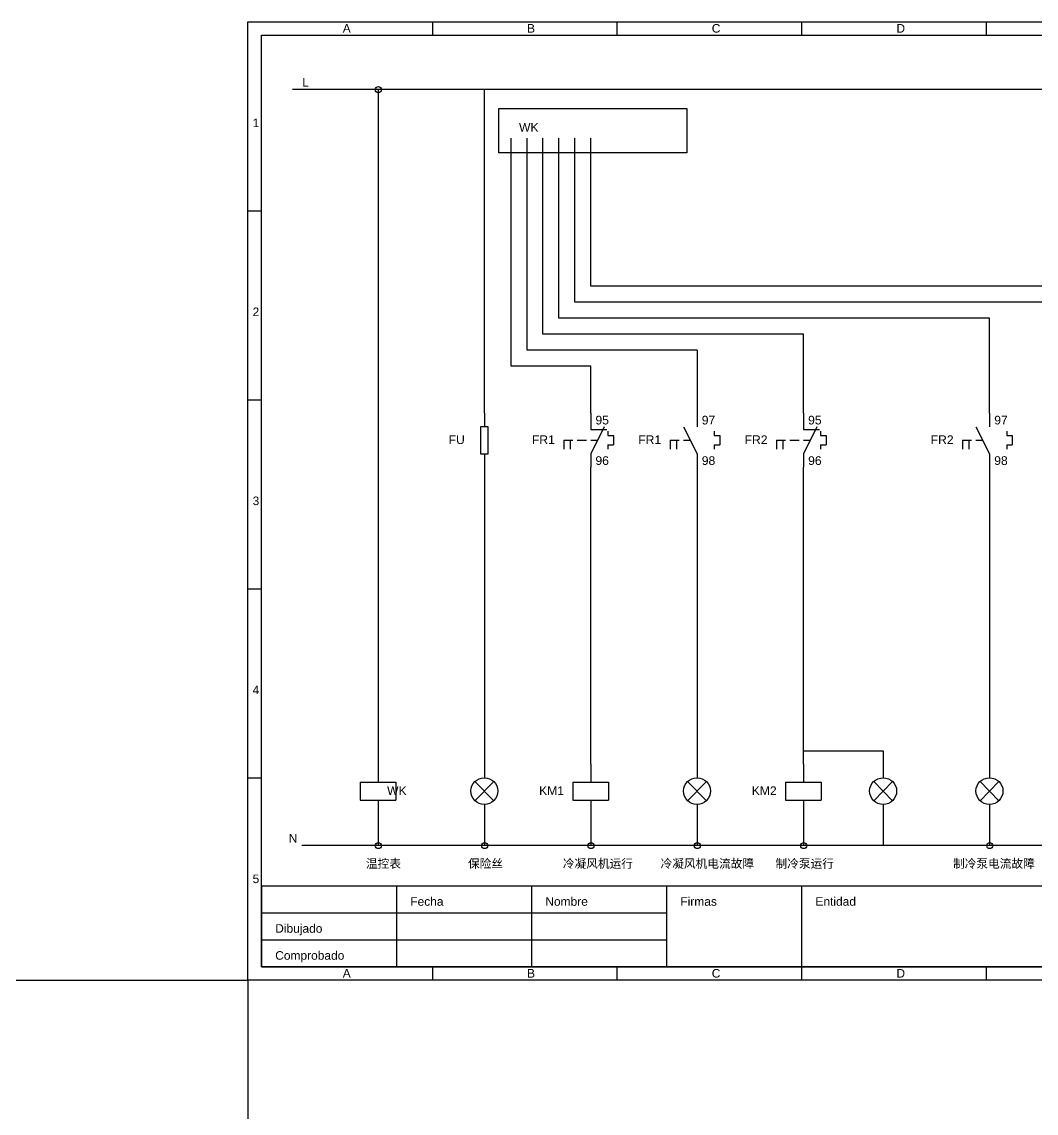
# Model space of a CAD drawing. Extents: x 0 to 654, y 8 to 419.
# Drawn here: x 327 to 517.8, y 213.6 to 418.9 of the extents above; entities that cross this region are included whole.
import ezdxf

# ---------------------------------------------------------------- set-up
doc = ezdxf.new("R2010")
doc.units = 0
doc.layers.get('0').update_dxf_attribs({"linetype": 'CONTINUOUS'})

msp = doc.modelspace()

# ---------------------------------------------------------------- linework, layer by layer
at = {"color": 14}
for p, q in [((377.92, 406.2), (443.19, 406.2)), ((414.02, 345.24), (414.02, 406.2)), ((419.04, 354.14), (419.04, 397.02)), ((422.04, 357.14), (422.04, 397.02)), ((425.04, 360.14), (425.04, 397.02)), ((428.04, 363.14), (428.04, 397.02)), ((431.04, 366.14), (431.04, 397.02)), ((434.04, 369.14), (434.04, 397.02)), ((579.02, 369.14), (434.04, 369.14)), ((529.02, 366.14), (431.04, 366.14)), ((509.02, 363.14), (428.04, 363.14)), ((509.02, 345.24), (509.02, 363.14)), ((474.02, 360.14), (425.04, 360.14)), ((474.02, 345.24), (474.02, 360.14)), ((454.02, 357.14), (422.04, 357.14)), ((434.02, 354.14), (419.04, 354.14)), ((434.02, 345.24), (434.02, 354.14)), ((434.02, 279.2), (434.02, 335.08)), ((474.02, 279.2), (474.02, 335.08))]:
    msp.add_line(p, q, dxfattribs=at)
at = {"color": 94}
for points in [[(438.94, 418.9), (438.94, 416.36)], [(473.68, 418.9), (473.68, 416.36)], [(508.41, 418.9), (508.41, 416.36)], [(369.54, 383.34), (372.08, 383.34)], [(369.54, 347.78), (372.08, 347.78)], [(369.54, 312.22), (372.08, 312.22)], [(369.54, 276.66), (372.08, 276.66)], [(404.27, 241.1), (404.27, 238.56)], [(438.94, 241.1), (438.94, 238.56)], [(473.68, 241.1), (473.68, 238.56)], [(508.41, 241.1), (508.41, 238.56)]]:
    msp.add_lwpolyline(points, dxfattribs=at)
at = {"color": 14}
msp.add_lwpolyline([(510.89, 406.2), (643.86, 406.2)], dxfattribs=at)
for points in [[(416.72, 402.58), (452.13, 402.58), (452.13, 394.24), (416.72, 394.24)], [(413.32, 337.62), (414.73, 337.62), (414.73, 342.7), (413.32, 342.7)], [(319.54, 238.56), (369.54, 238.56), (369.54, 188.56), (319.54, 188.56)]]:
    msp.add_lwpolyline(points, close=True)
at = {"color": 5}
for points in [[(394.02, 269.04), (394.02, 263.96)], [(414.02, 269.04), (414.02, 263.96)], [(434.02, 269.04), (434.02, 263.96)], [(454.02, 269.04), (454.02, 263.96)], [(474.02, 269.04), (474.02, 263.96)], [(489.02, 269.04), (489.02, 263.96)], [(509.02, 269.04), (509.02, 263.96)], [(379.7, 263.96), (556.61, 263.96)]]:
    msp.add_lwpolyline(points, dxfattribs=at)
at = {"color": 94}
for points in [[(369.54, 418.9), (369.54, 418.9), (654.02, 418.9), (654.02, 418.9)], [(369.54, 238.56), (369.54, 238.56), (369.54, 418.9), (369.54, 418.9)], [(404.27, 418.9), (404.27, 418.9), (404.27, 416.36), (404.27, 416.36)], [(372.08, 416.36), (372.08, 416.36), (651.48, 416.36), (651.48, 416.36)], [(372.08, 241.1), (372.08, 241.1), (372.08, 416.36), (372.08, 416.36)], [(372.08, 256.34), (372.08, 256.34), (651.48, 256.34), (651.48, 256.34)], [(372.08, 256.34), (372.08, 256.34), (372.08, 241.1), (372.08, 241.1)], [(397.48, 256.34), (397.48, 256.34), (397.48, 241.1), (397.48, 241.1)], [(422.88, 256.34), (422.88, 256.34), (422.88, 241.1), (422.88, 241.1)], [(448.28, 256.34), (448.28, 256.34), (448.28, 241.1), (448.28, 241.1)], [(473.68, 256.34), (473.68, 256.34), (473.68, 241.1), (473.68, 241.1)], [(372.08, 251.26), (372.08, 251.26), (448.28, 251.26), (448.28, 251.26)], [(372.08, 246.18), (372.08, 246.18), (448.28, 246.18), (448.28, 246.18)], [(651.48, 241.1), (651.48, 241.1), (372.08, 241.1), (372.08, 241.1)], [(372.08, 241.1), (372.08, 241.1), (651.48, 241.1), (651.48, 241.1)], [(654.02, 238.56), (654.02, 238.56), (369.54, 238.56), (369.54, 238.56)]]:
    msp.add_open_spline(points, degree=3, dxfattribs=at)
at = {"color": 14}
for points in [[(394.66, 406.14), (394.66, 406.45), (394.4, 406.71), (394.08, 406.71), (393.77, 406.71), (393.51, 406.45), (393.51, 406.14), (393.51, 405.82), (393.77, 405.57), (394.08, 405.57), (394.4, 405.57), (394.66, 405.82), (394.66, 406.14), (394.66, 406.14), (394.66, 406.14), (394.66, 406.14)], [(394.66, 406.14), (394.66, 406.45), (394.4, 406.71), (394.08, 406.71), (393.77, 406.71), (393.51, 406.45), (393.51, 406.14), (393.51, 405.82), (393.77, 405.57), (394.08, 405.57), (394.4, 405.57), (394.66, 405.82), (394.66, 406.14), (394.66, 406.14), (394.66, 406.14), (394.66, 406.14)], [(394.66, 406.14), (394.66, 406.45), (394.4, 406.71), (394.08, 406.71), (393.77, 406.71), (393.51, 406.45), (393.51, 406.14), (393.51, 405.82), (393.77, 405.57), (394.08, 405.57), (394.4, 405.57), (394.66, 405.82), (394.66, 406.14), (394.66, 406.14), (394.66, 406.14), (394.66, 406.14)], [(394.66, 406.14), (394.66, 406.45), (394.4, 406.71), (394.08, 406.71), (393.77, 406.71), (393.51, 406.45), (393.51, 406.14), (393.51, 405.82), (393.77, 405.57), (394.08, 405.57), (394.4, 405.57), (394.66, 405.82), (394.66, 406.14), (394.66, 406.14), (394.66, 406.14), (394.66, 406.14)], [(394.66, 263.9), (394.66, 264.21), (394.4, 264.47), (394.08, 264.47), (393.77, 264.47), (393.51, 264.21), (393.51, 263.9), (393.51, 263.58), (393.77, 263.33), (394.08, 263.33), (394.4, 263.33), (394.66, 263.58), (394.66, 263.9), (394.66, 263.9), (394.66, 263.9), (394.66, 263.9)], [(394.66, 263.9), (394.66, 264.21), (394.4, 264.47), (394.08, 264.47), (393.77, 264.47), (393.51, 264.21), (393.51, 263.9), (393.51, 263.58), (393.77, 263.33), (394.08, 263.33), (394.4, 263.33), (394.66, 263.58), (394.66, 263.9), (394.66, 263.9), (394.66, 263.9), (394.66, 263.9)], [(394.66, 263.9), (394.66, 264.21), (394.4, 264.47), (394.08, 264.47), (393.77, 264.47), (393.51, 264.21), (393.51, 263.9), (393.51, 263.58), (393.77, 263.33), (394.08, 263.33), (394.4, 263.33), (394.66, 263.58), (394.66, 263.9), (394.66, 263.9), (394.66, 263.9), (394.66, 263.9)], [(394.66, 263.9), (394.66, 264.21), (394.4, 264.47), (394.08, 264.47), (393.77, 264.47), (393.51, 264.21), (393.51, 263.9), (393.51, 263.58), (393.77, 263.33), (394.08, 263.33), (394.4, 263.33), (394.66, 263.58), (394.66, 263.9), (394.66, 263.9), (394.66, 263.9), (394.66, 263.9)], [(414.66, 263.9), (414.66, 264.21), (414.4, 264.47), (414.08, 264.47), (413.77, 264.47), (413.51, 264.21), (413.51, 263.9), (413.51, 263.58), (413.77, 263.33), (414.08, 263.33), (414.4, 263.33), (414.66, 263.58), (414.66, 263.9), (414.66, 263.9), (414.66, 263.9), (414.66, 263.9)], [(414.66, 263.9), (414.66, 264.21), (414.4, 264.47), (414.08, 264.47), (413.77, 264.47), (413.51, 264.21), (413.51, 263.9), (413.51, 263.58), (413.77, 263.33), (414.08, 263.33), (414.4, 263.33), (414.66, 263.58), (414.66, 263.9), (414.66, 263.9), (414.66, 263.9), (414.66, 263.9)], [(414.66, 263.9), (414.66, 264.21), (414.4, 264.47), (414.08, 264.47), (413.77, 264.47), (413.51, 264.21), (413.51, 263.9), (413.51, 263.58), (413.77, 263.33), (414.08, 263.33), (414.4, 263.33), (414.66, 263.58), (414.66, 263.9), (414.66, 263.9), (414.66, 263.9), (414.66, 263.9)], [(414.66, 263.9), (414.66, 264.21), (414.4, 264.47), (414.08, 264.47), (413.77, 264.47), (413.51, 264.21), (413.51, 263.9), (413.51, 263.58), (413.77, 263.33), (414.08, 263.33), (414.4, 263.33), (414.66, 263.58), (414.66, 263.9), (414.66, 263.9), (414.66, 263.9), (414.66, 263.9)], [(434.66, 263.9), (434.66, 264.21), (434.4, 264.47), (434.08, 264.47), (433.77, 264.47), (433.51, 264.21), (433.51, 263.9), (433.51, 263.58), (433.77, 263.33), (434.08, 263.33), (434.4, 263.33), (434.66, 263.58), (434.66, 263.9), (434.66, 263.9), (434.66, 263.9), (434.66, 263.9)], [(434.66, 263.9), (434.66, 264.21), (434.4, 264.47), (434.08, 264.47), (433.77, 264.47), (433.51, 264.21), (433.51, 263.9), (433.51, 263.58), (433.77, 263.33), (434.08, 263.33), (434.4, 263.33), (434.66, 263.58), (434.66, 263.9), (434.66, 263.9), (434.66, 263.9), (434.66, 263.9)], [(434.66, 263.9), (434.66, 264.21), (434.4, 264.47), (434.08, 264.47), (433.77, 264.47), (433.51, 264.21), (433.51, 263.9), (433.51, 263.58), (433.77, 263.33), (434.08, 263.33), (434.4, 263.33), (434.66, 263.58), (434.66, 263.9), (434.66, 263.9), (434.66, 263.9), (434.66, 263.9)], [(434.66, 263.9), (434.66, 264.21), (434.4, 264.47), (434.08, 264.47), (433.77, 264.47), (433.51, 264.21), (433.51, 263.9), (433.51, 263.58), (433.77, 263.33), (434.08, 263.33), (434.4, 263.33), (434.66, 263.58), (434.66, 263.9), (434.66, 263.9), (434.66, 263.9), (434.66, 263.9)], [(454.66, 263.9), (454.66, 264.21), (454.4, 264.47), (454.08, 264.47), (453.77, 264.47), (453.51, 264.21), (453.51, 263.9), (453.51, 263.58), (453.77, 263.33), (454.08, 263.33), (454.4, 263.33), (454.66, 263.58), (454.66, 263.9), (454.66, 263.9), (454.66, 263.9), (454.66, 263.9)], [(454.66, 263.9), (454.66, 264.21), (454.4, 264.47), (454.08, 264.47), (453.77, 264.47), (453.51, 264.21), (453.51, 263.9), (453.51, 263.58), (453.77, 263.33), (454.08, 263.33), (454.4, 263.33), (454.66, 263.58), (454.66, 263.9), (454.66, 263.9), (454.66, 263.9), (454.66, 263.9)], [(454.66, 263.9), (454.66, 264.21), (454.4, 264.47), (454.08, 264.47), (453.77, 264.47), (453.51, 264.21), (453.51, 263.9), (453.51, 263.58), (453.77, 263.33), (454.08, 263.33), (454.4, 263.33), (454.66, 263.58), (454.66, 263.9), (454.66, 263.9), (454.66, 263.9), (454.66, 263.9)], [(454.66, 263.9), (454.66, 264.21), (454.4, 264.47), (454.08, 264.47), (453.77, 264.47), (453.51, 264.21), (453.51, 263.9), (453.51, 263.58), (453.77, 263.33), (454.08, 263.33), (454.4, 263.33), (454.66, 263.58), (454.66, 263.9), (454.66, 263.9), (454.66, 263.9), (454.66, 263.9)], [(474.66, 263.9), (474.66, 264.21), (474.4, 264.47), (474.08, 264.47), (473.77, 264.47), (473.51, 264.21), (473.51, 263.9), (473.51, 263.58), (473.77, 263.33), (474.08, 263.33), (474.4, 263.33), (474.66, 263.58), (474.66, 263.9), (474.66, 263.9), (474.66, 263.9), (474.66, 263.9)], [(474.66, 263.9), (474.66, 264.21), (474.4, 264.47), (474.08, 264.47), (473.77, 264.47), (473.51, 264.21), (473.51, 263.9), (473.51, 263.58), (473.77, 263.33), (474.08, 263.33), (474.4, 263.33), (474.66, 263.58), (474.66, 263.9), (474.66, 263.9), (474.66, 263.9), (474.66, 263.9)], [(474.66, 263.9), (474.66, 264.21), (474.4, 264.47), (474.08, 264.47), (473.77, 264.47), (473.51, 264.21), (473.51, 263.9), (473.51, 263.58), (473.77, 263.33), (474.08, 263.33), (474.4, 263.33), (474.66, 263.58), (474.66, 263.9), (474.66, 263.9), (474.66, 263.9), (474.66, 263.9)], [(474.66, 263.9), (474.66, 264.21), (474.4, 264.47), (474.08, 264.47), (473.77, 264.47), (473.51, 264.21), (473.51, 263.9), (473.51, 263.58), (473.77, 263.33), (474.08, 263.33), (474.4, 263.33), (474.66, 263.58), (474.66, 263.9), (474.66, 263.9), (474.66, 263.9), (474.66, 263.9)], [(509.66, 263.9), (509.66, 264.21), (509.4, 264.47), (509.08, 264.47), (508.77, 264.47), (508.51, 264.21), (508.51, 263.9), (508.51, 263.58), (508.77, 263.33), (509.08, 263.33), (509.4, 263.33), (509.66, 263.58), (509.66, 263.9), (509.66, 263.9), (509.66, 263.9), (509.66, 263.9)], [(509.66, 263.9), (509.66, 264.21), (509.4, 264.47), (509.08, 264.47), (508.77, 264.47), (508.51, 264.21), (508.51, 263.9), (508.51, 263.58), (508.77, 263.33), (509.08, 263.33), (509.4, 263.33), (509.66, 263.58), (509.66, 263.9), (509.66, 263.9), (509.66, 263.9), (509.66, 263.9)], [(509.66, 263.9), (509.66, 264.21), (509.4, 264.47), (509.08, 264.47), (508.77, 264.47), (508.51, 264.21), (508.51, 263.9), (508.51, 263.58), (508.77, 263.33), (509.08, 263.33), (509.4, 263.33), (509.66, 263.58), (509.66, 263.9), (509.66, 263.9), (509.66, 263.9), (509.66, 263.9)], [(509.66, 263.9), (509.66, 264.21), (509.4, 264.47), (509.08, 264.47), (508.77, 264.47), (508.51, 264.21), (508.51, 263.9), (508.51, 263.58), (508.77, 263.33), (509.08, 263.33), (509.4, 263.33), (509.66, 263.58), (509.66, 263.9), (509.66, 263.9), (509.66, 263.9), (509.66, 263.9)]]:
    msp.add_open_spline(points, degree=3, knots=[0, 0, 0, 0, 1, 1, 1, 2, 2, 2, 3, 3, 3, 4, 4, 4, 5, 5, 5, 5], dxfattribs=at)
for points in [[(394.02, 406.2), (394.02, 406.2), (394.02, 355.4), (394.02, 355.4)], [(443.19, 406.2), (443.19, 406.2), (513.43, 406.2), (513.43, 406.2)], [(394.02, 355.4), (394.02, 355.4), (394.02, 279.2), (394.02, 279.2)], [(454.02, 357.14), (454.02, 350.13), (454.02, 345.24), (454.02, 345.24)], [(414.02, 336.35), (414.02, 306.5), (414.02, 279.2), (414.02, 279.2)], [(454.02, 335.08), (454.02, 335.08), (454.02, 279.2), (454.02, 279.2)], [(509.02, 335.08), (509.02, 335.08), (509.02, 279.2), (509.02, 279.2)], [(474.02, 281.74), (474.02, 281.74), (489.02, 281.74), (489.02, 281.74)], [(489.02, 281.74), (489.02, 281.74), (489.02, 279.2), (489.02, 279.2)]]:
    msp.add_open_spline(points, degree=3, dxfattribs=at)
at = {"color": 0}
for points in [[(414.02, 345.24), (414.02, 345.24), (414.02, 342.7), (414.02, 342.7)], [(434.02, 345.24), (434.02, 345.24), (434.02, 342.7), (434.02, 342.7)], [(454.02, 345.24), (454.02, 345.24), (454.02, 342.7), (454.02, 342.7)], [(474.02, 345.24), (474.02, 345.24), (474.02, 342.7), (474.02, 342.7)], [(509.02, 345.24), (509.02, 345.24), (509.02, 342.7), (509.02, 342.7)], [(436.56, 342.7), (436.56, 342.7), (434.02, 337.62), (434.02, 337.62)], [(434.02, 342.7), (434.02, 342.7), (434.02, 342.19), (434.02, 342.19)], [(434.02, 342.19), (434.02, 342.19), (437.07, 342.19), (437.07, 342.19)], [(437.26, 341.87), (437.26, 341.87), (437.26, 341.05), (437.26, 341.05)], [(437.26, 341.05), (437.26, 341.05), (438.28, 341.05), (438.28, 341.05)], [(438.28, 341.05), (438.28, 341.05), (438.28, 339.33), (438.28, 339.33)], [(451.48, 342.7), (451.48, 342.7), (454.02, 337.62), (454.02, 337.62)], [(457.26, 341.87), (457.26, 341.87), (457.26, 341.05), (457.26, 341.05)], [(457.26, 341.05), (457.26, 341.05), (458.28, 341.05), (458.28, 341.05)], [(458.28, 341.05), (458.28, 341.05), (458.28, 339.33), (458.28, 339.33)], [(476.56, 342.7), (476.56, 342.7), (474.02, 337.62), (474.02, 337.62)], [(474.02, 342.7), (474.02, 342.7), (474.02, 342.19), (474.02, 342.19)], [(474.02, 342.19), (474.02, 342.19), (477.07, 342.19), (477.07, 342.19)], [(477.26, 341.87), (477.26, 341.87), (477.26, 341.05), (477.26, 341.05)], [(477.26, 341.05), (477.26, 341.05), (478.28, 341.05), (478.28, 341.05)], [(478.28, 341.05), (478.28, 341.05), (478.28, 339.33), (478.28, 339.33)], [(506.48, 342.7), (506.48, 342.7), (509.02, 337.62), (509.02, 337.62)], [(512.26, 341.87), (512.26, 341.87), (512.26, 341.05), (512.26, 341.05)], [(512.26, 341.05), (512.26, 341.05), (513.28, 341.05), (513.28, 341.05)], [(513.28, 341.05), (513.28, 341.05), (513.28, 339.33), (513.28, 339.33)], [(428.94, 340.16), (428.94, 340.16), (430.66, 340.16), (430.66, 340.16)], [(428.94, 340.16), (428.94, 340.16), (428.94, 338.51), (428.94, 338.51)], [(430.15, 340.16), (430.15, 340.16), (430.15, 338.51), (430.15, 338.51)], [(431.48, 340.16), (431.48, 340.16), (433.2, 340.16), (433.2, 340.16)], [(434.02, 340.16), (434.02, 340.16), (435.35, 340.16), (435.35, 340.16)], [(437.26, 339.33), (437.26, 339.33), (438.28, 339.33), (438.28, 339.33)], [(437.26, 339.33), (437.26, 339.33), (437.26, 338.51), (437.26, 338.51)], [(448.94, 340.16), (448.94, 340.16), (450.66, 340.16), (450.66, 340.16)], [(448.94, 340.16), (448.94, 340.16), (448.94, 338.51), (448.94, 338.51)], [(450.15, 340.16), (450.15, 340.16), (450.15, 338.51), (450.15, 338.51)], [(451.48, 340.16), (451.48, 340.16), (452.81, 340.16), (452.81, 340.16)], [(457.26, 339.33), (457.26, 339.33), (458.28, 339.33), (458.28, 339.33)], [(457.26, 339.33), (457.26, 339.33), (457.26, 338.51), (457.26, 338.51)], [(468.94, 340.16), (468.94, 340.16), (470.66, 340.16), (470.66, 340.16)], [(468.94, 340.16), (468.94, 340.16), (468.94, 338.51), (468.94, 338.51)], [(470.15, 340.16), (470.15, 340.16), (470.15, 338.51), (470.15, 338.51)], [(471.48, 340.16), (471.48, 340.16), (473.2, 340.16), (473.2, 340.16)], [(474.02, 340.16), (474.02, 340.16), (475.35, 340.16), (475.35, 340.16)], [(477.26, 339.33), (477.26, 339.33), (478.28, 339.33), (478.28, 339.33)], [(477.26, 339.33), (477.26, 339.33), (477.26, 338.51), (477.26, 338.51)], [(503.94, 340.16), (503.94, 340.16), (505.66, 340.16), (505.66, 340.16)], [(503.94, 340.16), (503.94, 340.16), (503.94, 338.51), (503.94, 338.51)], [(505.15, 340.16), (505.15, 340.16), (505.15, 338.51), (505.15, 338.51)], [(506.48, 340.16), (506.48, 340.16), (507.81, 340.16), (507.81, 340.16)], [(512.26, 339.33), (512.26, 339.33), (513.28, 339.33), (513.28, 339.33)], [(512.26, 339.33), (512.26, 339.33), (512.26, 338.51), (512.26, 338.51)], [(414.02, 337.62), (414.02, 337.62), (414.02, 335.08), (414.02, 335.08)], [(434.02, 337.62), (434.02, 337.62), (434.02, 335.08), (434.02, 335.08)], [(454.02, 337.62), (454.02, 337.62), (454.02, 335.08), (454.02, 335.08)], [(474.02, 337.62), (474.02, 337.62), (474.02, 335.08), (474.02, 335.08)], [(509.02, 337.62), (509.02, 337.62), (509.02, 335.08), (509.02, 335.08)], [(394.02, 279.2), (394.02, 279.2), (394.02, 276.66), (394.02, 276.66)], [(414.02, 279.2), (414.02, 279.2), (414.02, 276.66), (414.02, 276.66)], [(434.02, 279.2), (434.02, 279.2), (434.02, 276.66), (434.02, 276.66)], [(454.02, 279.2), (454.02, 279.2), (454.02, 276.66), (454.02, 276.66)], [(474.02, 279.2), (474.02, 279.2), (474.02, 276.66), (474.02, 276.66)], [(489.02, 279.2), (489.02, 279.2), (489.02, 276.66), (489.02, 276.66)], [(509.02, 279.2), (509.02, 279.2), (509.02, 276.66), (509.02, 276.66)], [(390.66, 275.83), (390.66, 275.83), (397.39, 275.83), (397.39, 275.83)], [(390.66, 275.83), (390.66, 275.83), (390.66, 272.47), (390.66, 272.47)], [(394.02, 276.66), (394.02, 276.66), (394.02, 275.83), (394.02, 275.83)], [(397.39, 275.83), (397.39, 275.83), (397.39, 272.47), (397.39, 272.47)], [(412.18, 276.03), (412.18, 276.03), (415.86, 272.28), (415.86, 272.28)], [(412.18, 272.28), (412.18, 272.28), (415.86, 276.03), (415.86, 276.03)], [(430.66, 275.83), (430.66, 275.83), (437.39, 275.83), (437.39, 275.83)], [(430.66, 275.83), (430.66, 275.83), (430.66, 272.47), (430.66, 272.47)], [(434.02, 276.66), (434.02, 276.66), (434.02, 275.83), (434.02, 275.83)], [(437.39, 275.83), (437.39, 275.83), (437.39, 272.47), (437.39, 272.47)], [(452.18, 276.03), (452.18, 276.03), (455.86, 272.28), (455.86, 272.28)], [(452.18, 272.28), (452.18, 272.28), (455.86, 276.03), (455.86, 276.03)], [(470.66, 275.83), (470.66, 275.83), (477.39, 275.83), (477.39, 275.83)], [(470.66, 275.83), (470.66, 275.83), (470.66, 272.47), (470.66, 272.47)], [(474.02, 276.66), (474.02, 276.66), (474.02, 275.83), (474.02, 275.83)], [(477.39, 275.83), (477.39, 275.83), (477.39, 272.47), (477.39, 272.47)], [(487.18, 276.03), (487.18, 276.03), (490.86, 272.28), (490.86, 272.28)], [(487.18, 272.28), (487.18, 272.28), (490.86, 276.03), (490.86, 276.03)], [(507.18, 276.03), (507.18, 276.03), (510.86, 272.28), (510.86, 272.28)], [(507.18, 272.28), (507.18, 272.28), (510.86, 276.03), (510.86, 276.03)], [(390.66, 272.47), (390.66, 272.47), (397.39, 272.47), (397.39, 272.47)], [(394.02, 272.47), (394.02, 272.47), (394.02, 271.58), (394.02, 271.58)], [(394.02, 271.58), (394.02, 271.58), (394.02, 269.04), (394.02, 269.04)], [(414.02, 271.58), (414.02, 271.58), (414.02, 269.04), (414.02, 269.04)], [(430.66, 272.47), (430.66, 272.47), (437.39, 272.47), (437.39, 272.47)], [(434.02, 272.47), (434.02, 272.47), (434.02, 271.58), (434.02, 271.58)], [(434.02, 271.58), (434.02, 271.58), (434.02, 269.04), (434.02, 269.04)], [(454.02, 271.58), (454.02, 271.58), (454.02, 269.04), (454.02, 269.04)], [(470.66, 272.47), (470.66, 272.47), (477.39, 272.47), (477.39, 272.47)], [(474.02, 272.47), (474.02, 272.47), (474.02, 271.58), (474.02, 271.58)], [(474.02, 271.58), (474.02, 271.58), (474.02, 269.04), (474.02, 269.04)], [(489.02, 271.58), (489.02, 271.58), (489.02, 269.04), (489.02, 269.04)], [(509.02, 271.58), (509.02, 271.58), (509.02, 269.04), (509.02, 269.04)]]:
    msp.add_open_spline(points, degree=3, dxfattribs=at)
for points in [[(416.56, 274.18), (416.56, 275.58), (415.42, 276.66), (414.02, 276.66), (412.62, 276.66), (411.48, 275.58), (411.48, 274.18), (411.48, 272.79), (412.62, 271.64), (414.02, 271.64), (415.42, 271.64), (416.56, 272.79), (416.56, 274.18), (416.56, 274.18), (416.56, 274.18), (416.56, 274.18)], [(456.56, 274.18), (456.56, 275.58), (455.42, 276.66), (454.02, 276.66), (452.62, 276.66), (451.48, 275.58), (451.48, 274.18), (451.48, 272.79), (452.62, 271.64), (454.02, 271.64), (455.42, 271.64), (456.56, 272.79), (456.56, 274.18), (456.56, 274.18), (456.56, 274.18), (456.56, 274.18)], [(491.56, 274.18), (491.56, 275.58), (490.42, 276.66), (489.02, 276.66), (487.62, 276.66), (486.48, 275.58), (486.48, 274.18), (486.48, 272.79), (487.62, 271.64), (489.02, 271.64), (490.42, 271.64), (491.56, 272.79), (491.56, 274.18), (491.56, 274.18), (491.56, 274.18), (491.56, 274.18)], [(511.56, 274.18), (511.56, 275.58), (510.42, 276.66), (509.02, 276.66), (507.62, 276.66), (506.48, 275.58), (506.48, 274.18), (506.48, 272.79), (507.62, 271.64), (509.02, 271.64), (510.42, 271.64), (511.56, 272.79), (511.56, 274.18), (511.56, 274.18), (511.56, 274.18), (511.56, 274.18)]]:
    msp.add_open_spline(points, degree=3, knots=[0, 0, 0, 0, 1, 1, 1, 2, 2, 2, 3, 3, 3, 4, 4, 4, 5, 5, 5, 5], dxfattribs=at)

# ---------------------------------------------------------------- texts
at = {"color": 94, "char_height": 1.611, "attachment_point": 1}
for s, insert in [('{\\fHelvetica|b0|i0|c0|p1;A}', (387.38, 418.48)), ('{\\fHelvetica|b0|i0|c0|p1;B}', (422.05, 418.48)), ('{\\fHelvetica|b0|i0|c0|p1;C}', (456.79, 418.48)), ('{\\fHelvetica|b0|i0|c0|p1;D}', (491.52, 418.48)), ('{\\fHelvetica|b0|i0|c0|p1;1}', (370.43, 400.7)), ('{\\fHelvetica|b0|i0|c0|p1;2}', (370.43, 365.14)), ('{\\fHelvetica|b0|i0|c0|p1;3}', (370.43, 329.58)), ('{\\fHelvetica|b0|i0|c0|p1;4}', (370.43, 294.02)), ('{\\fSimSun|b0|i0|c134|p2;温控表}', (391.75, 261.32)), ('{\\fSimSun|b0|i0|c134|p2;保险丝}', (410.94, 261.32)), ('{\\fSimSun|b0|i0|c134|p2;冷凝风机运行}', (428.78, 261.32)), ('{\\fSimSun|b0|i0|c134|p2;冷凝风机电流故障}', (447.16, 261.32)), ('{\\fSimSun|b0|i0|c134|p2;制冷泵运行}', (468.78, 261.32)), ('{\\fSimSun|b0|i0|c134|p2;制冷泵电流故障}', (502.16, 261.32)), ('{\\fHelvetica|b0|i0|c0|p1;5}', (370.43, 258.46)), ('{\\fHelvetica|b0|i0|c0|p1;Fecha}', (400.08, 254.2)), ('{\\fHelvetica|b0|i0|c0|p1;Nombre}', (425.48, 254.2)), ('{\\fHelvetica|b0|i0|c0|p1;Firmas}', (450.88, 254.2)), ('{\\fHelvetica|b0|i0|c0|p1;Entidad}', (476.28, 254.2)), ('{\\fHelvetica|b0|i0|c0|p1;Dibujado}', (374.68, 249.12)), ('{\\fHelvetica|b0|i0|c0|p1;Comprobado}', (374.68, 244.04)), ('{\\fHelvetica|b0|i0|c0|p1;A}', (387.38, 240.68)), ('{\\fHelvetica|b0|i0|c0|p1;B}', (422.05, 240.68)), ('{\\fHelvetica|b0|i0|c0|p1;C}', (456.79, 240.68)), ('{\\fHelvetica|b0|i0|c0|p1;D}', (491.52, 240.68))]:
    msp.add_mtext(s, dxfattribs=dict(at, insert=insert))
at = {"color": 0, "attachment_point": 1}
for s, insert, char_height in [('{\\fHelvetica|b0|i0|c0|p1;L}', (379.76, 408.32), 1.611), ('{\\fHelvetica|b0|i0|c0|p1;   WK}', (418.64, 399.85), 1.6324), ('{\\fHelvetica|b0|i0|c0|p1;95}', (434.91, 344.78), 1.6324), ('{\\fHelvetica|b0|i0|c0|p1;97}', (454.91, 344.78), 1.6324), ('{\\fHelvetica|b0|i0|c0|p1;95}', (474.91, 344.78), 1.6324), ('{\\fHelvetica|b0|i0|c0|p1;97}', (509.91, 344.78), 1.6324), ('{\\fHelvetica|b0|i0|c134|p1;FU}', (407.3, 341.09), 1.6324), ('{\\fHelvetica|b0|i0|c0|p1;  FR\\fHelvetica|b0|i0|c134|p1;1}', (421.7, 341.09), 1.6324), ('{\\fHelvetica|b0|i0|c0|p1;  FR\\fHelvetica|b0|i0|c134|p1;1}', (441.7, 341.09), 1.6324), ('{\\fHelvetica|b0|i0|c0|p1;  FR\\fHelvetica|b0|i0|c134|p1;2}', (461.7, 341.09), 1.6324), ('{\\fHelvetica|b0|i0|c0|p1;  FR\\fHelvetica|b0|i0|c134|p1;2}', (496.7, 341.09), 1.6324), ('{\\fHelvetica|b0|i0|c0|p1;96}', (434.91, 337.16), 1.6324), ('{\\fHelvetica|b0|i0|c0|p1;98}', (454.91, 337.16), 1.6324), ('{\\fHelvetica|b0|i0|c0|p1;96}', (474.91, 337.16), 1.6324), ('{\\fHelvetica|b0|i0|c0|p1;98}', (509.91, 337.16), 1.6324), ('{\\fHelvetica|b0|i0|c0|p1;   WK}', (393.82, 275.05), 1.6324), ('{\\fHelvetica|b0|i0|c0|p1;  KM\\fHelvetica|b0|i0|c134|p1;1}', (423.04, 275.05), 1.6324), ('{\\fHelvetica|b0|i0|c0|p1;  KM\\fHelvetica|b0|i0|c134|p1;2}', (463.04, 275.05), 1.6324), ('{\\fHelvetica|b0|i0|c0|p1;N}', (377.22, 266.08), 1.611)]:
    msp.add_mtext(s, dxfattribs=dict(at, insert=insert, char_height=char_height))

doc.saveas('drawing.dxf')
